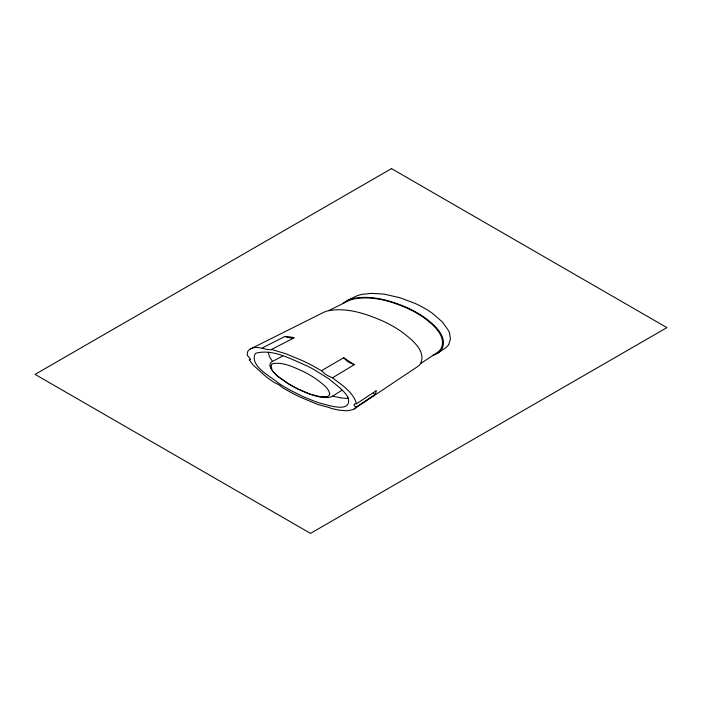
<?xml version="1.0" encoding="UTF-8"?>
<svg xmlns="http://www.w3.org/2000/svg" width="702" height="702" viewBox="0 0 702 702"><rect width="100%" height="100%" fill="white"/><g stroke="black" fill="none" stroke-linecap="round" stroke-linejoin="round"><path stroke-width="1.05" d="M448.683 344.559L450.456 339.084L449.57 333.081A55.59 32.099 0 0 0 448.718 330.949L442.602 322.192L432.792 313.601A107.432 62.022 0 0 0 415.444 303.58L400.561 297.92L385.398 294.392A55.59 32.099 0 0 0 381.695 293.901L371.297 293.383L361.82 294.41A23.175 13.382 0 0 0 354.87 296.762L347.227 300.588A20.463 11.811 0 0 0 342.997 303.527M250.263 359.406L249.324 359.889L253.185 365.058L266.084 376.693A180.572 104.256 0 0 0 274.289 382.511L278.036 384.319A38.724 22.359 0 0 1 279.896 385.459L282.924 387.925L290.101 391.988A212.829 122.876 0 0 0 300.263 397.13L318.173 404.624L329.106 407.493A24.974 14.417 0 0 1 331.168 408.406L338.25 410.047L345.735 410.731A17.366 10.021 0 0 0 347.894 410.661L352.922 409.608A7.915 4.572 0 0 0 354.256 408.897A8.898 5.133 0 0 0 355.844 407.309L374.929 394.577A12.803 7.397 0 0 1 373.675 393.173L373.394 392.585M354.256 408.897L417.409 366.716A18.349 10.591 0 0 0 420.129 364.259C427.448 351.158 410.924 338.89 401.895 331.967A129.019 74.491 0 0 0 383.634 321.419C366.339 313.812 346.788 307.02 327.694 310.889A18.34 10.591 0 0 0 323.429 312.46L249.438 349.473L247.824 351.228L247.209 353.957L247.429 355.537L250.149 358.468L249.93 359.731A1.185 0.684 0 0 1 249.324 359.88M432.897 355.423A20.446 11.802 0 0 0 437.987 352.983L444.603 348.561A23.166 13.373 0 0 0 448.675 344.559M420.595 363.618L437.1 352.623A21.56 12.452 0 0 0 440.698 349.201C447.481 336.899 433.494 324.85 424.64 318.26A110.354 63.715 0 0 0 407.362 308.292C390.751 301.009 371.999 295.516 353.782 299.008A21.56 12.452 0 0 0 347.841 301.088L328.799 310.626M355.844 407.309L354.141 405.326L354.378 404.036A1.343 0.772 0 0 1 354.642 403.904L356.555 403.747L376.105 390.795M341.997 390.207L332.625 396.095L341.067 397.92L348.411 398.543C351.377 413.89 326.667 404.536 319.866 403.097A114.961 66.374 0 0 1 313.487 400.886L302.843 396.498L290.514 390.347A198.087 114.365 0 0 1 279.063 383.546C271.858 377.088 249.35 366.33 255.124 353.887A7.257 4.186 0 0 1 256.388 353.062C273.683 348.947 291.014 359.222 306.441 365.602A202.062 116.655 0 0 1 314.127 369.647L328.545 378.632L340.637 388.417M321.455 370.709L325.087 374.017A37.952 21.911 0 0 0 327.457 375.5L332.494 377.808L354.273 364.707L343.682 357.783L321.455 370.709L312.048 365.409A206.248 119.077 0 0 0 302.158 360.512L285.819 353.747L271.525 349.438A1.685 0.974 0 0 1 271.095 349.798C264.294 349.886 257.265 345.165 250.377 348.929M282.748 356.002L272.551 361.416L269.392 356.546L268.304 352.299M271.525 349.438L294.305 337.732A45.2 26.097 0 0 0 285.056 336.407L262.495 347.841M293.085 338.355L286.714 337.179A19.147 11.056 0 0 1 285.047 336.433M325.728 397.595L319.024 396.797A36.021 20.797 0 0 1 317.462 396.446M354.273 364.707L349.324 362.522A31.915 18.427 0 0 1 347.042 361.082L343.682 357.792M307.564 393.322L297.938 389.101L287.39 383.204M286.802 382.836L278.299 376.693L272.648 371.104A34.284 19.796 0 0 1 270.603 367.953M332.494 377.808C341.628 384.898 353.194 392.014 356.555 403.747M347.859 397.358L348.385 398.482M270.551 367.787L269.945 365.4M340.505 388.469A71.867 41.488 0 0 1 347.999 397.323M437.987 352.983A21.946 12.671 0 0 0 441.637 349.499C448.517 336.986 434.301 324.745 425.298 318.05A112.171 64.759 0 0 0 407.73 307.906C390.847 300.5 371.788 294.928 353.264 298.473A21.938 12.662 0 0 0 347.218 300.579M332.783 396.191A9.31 5.379 0 0 1 325.737 397.534M317.436 396.472A58.055 33.52 0 0 1 307.608 393.287M270.042 365.137A9.047 5.221 0 0 1 272.42 361.346M376.035 390.795A17.269 9.968 0 0 1 374.991 394.594M329.694 393.611L329.185 395.375L327.571 396.525L320.445 396.779L309.88 394.041L297.859 388.934A123.096 71.069 0 0 1 287.557 383.195C282.081 378.58 269.349 373.157 271.613 364.478A4.475 2.589 0 0 1 273.025 363.61C283.555 361.855 293.892 367.348 303.282 371.481A118.252 68.269 0 0 1 312.179 376.43A109.486 63.215 0 0 1 317.479 379.957C322.086 383.757 328.255 387.416 329.694 393.611M391.497 168.62L35.1 374.385L310.503 533.38L666.9 327.615L391.497 168.62"/></g></svg>
